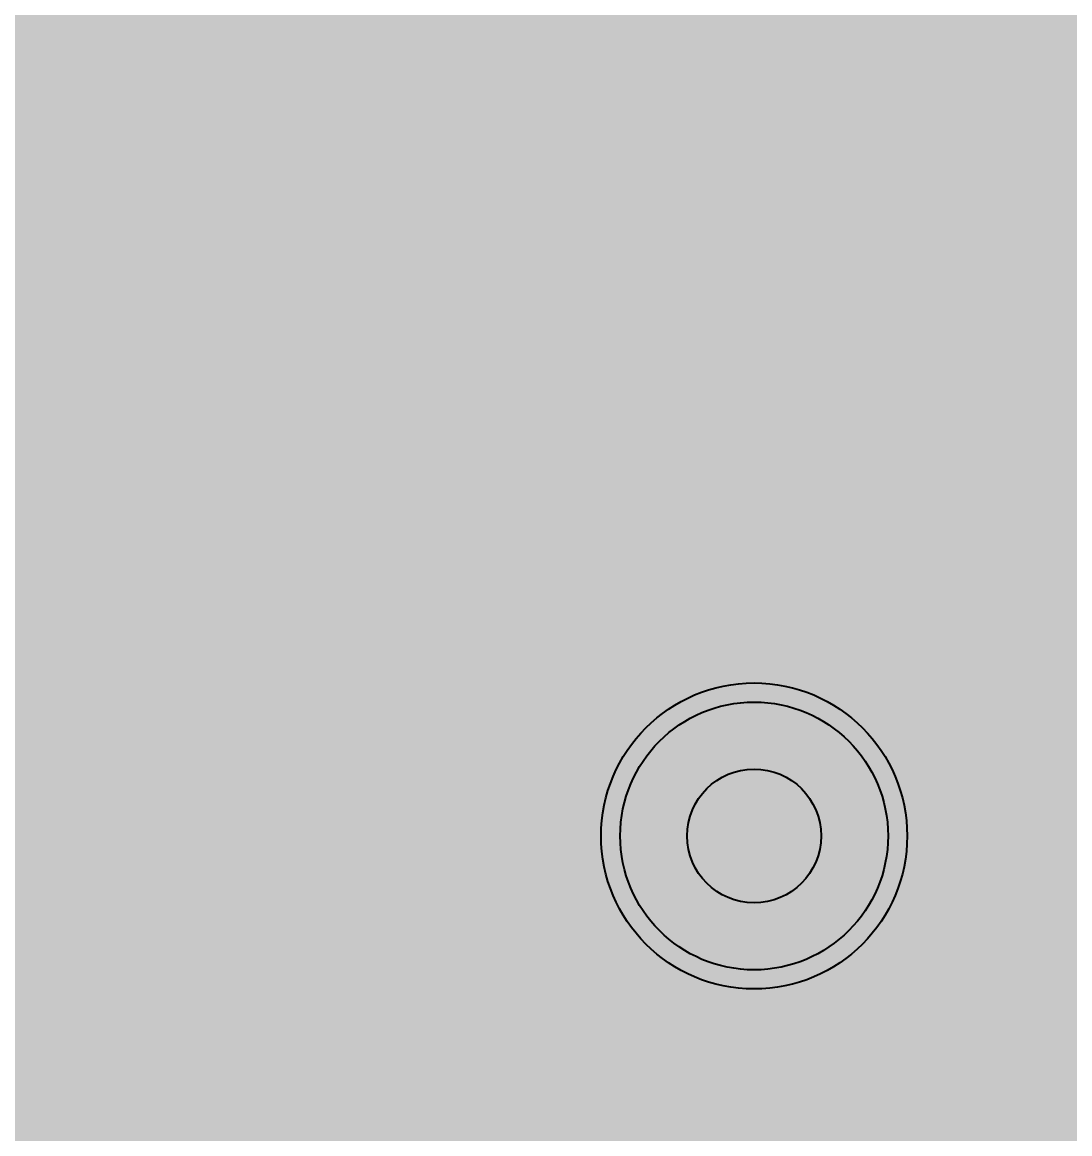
# Model space of a CAD drawing. Extents: x -28 to 199, y -61 to 255.
# Drawn here: x 152.387 to 155.125, y 219.122 to 222.027 of the extents above; entities that cross this region are included whole.
import ezdxf
from ezdxf.enums import TextEntityAlignment as Align

# ---------------------------------------------------------------- set-up
doc = ezdxf.new("R2010")
doc.units = 0
doc.header["$MEASUREMENT"] = 0
for name, color, linetype in [('ASSEMBLY_OUTLINES_TOP', 102, 'CONTINUOUS'), ('ASSEMBLY_PART_NUMBERS_BTM', 191, 'CONTINUOUS'), ('ASSEMBLY_PART_NUMBERS_TOP', 102, 'CONTINUOUS'), ('ASSEMBLY_REF_DES_TOP', 102, 'CONTINUOUS'), ('DRILL_DRAWING', 21, 'CONTINUOUS'), ('GENERATED_SILKSCREEN_BTM', 255, 'CONTINUOUS'), ('GENERATED_SILKSCREEN_TOP', 140, 'CONTINUOUS'), ('PLANE_DATA_LAYER_BOTTOM', 10, 'CONTINUOUS'), ('PLANE_SHAPES_LAYER_2', 230, 'CONTINUOUS'), ('PLANE_SHAPES_LAYER_3', 81, 'CONTINUOUS'), ('PLANE_SHAPES_LAYER_BOTTOM', 10, 'CONTINUOUS'), ('SILKSCREEN_REF_DES_BTM', 211, 'CONTINUOUS'), ('TRACES_LAYER_BOTTOM', 10, 'CONTINUOUS'), ('TRACES_LAYER_TOP', 150, 'CONTINUOUS'), ('VIA_HOLES_LAYER_2', 30, 'CONTINUOUS'), ('VIA_HOLES_LAYER_3', 30, 'CONTINUOUS'), ('VIA_HOLES_LAYER_BOTTOM', 30, 'CONTINUOUS'), ('VIA_HOLES_LAYER_TOP', 30, 'CONTINUOUS'), ('VIA_PADS_LAYER_2', 230, 'CONTINUOUS'), ('VIA_PADS_LAYER_3', 81, 'CONTINUOUS'), ('VIA_PADS_LAYER_BOTTOM', 10, 'CONTINUOUS'), ('VIA_PADS_LAYER_TOP', 150, 'CONTINUOUS')]:
    doc.layers.add(name, color=color, linetype=linetype)
doc.styles.add('VERDANA', font='verdana.TTF')
doc.styles.add('VERIBEST_GERBER_0', font='txt')

msp = doc.modelspace()

# ---------------------------------------------------------------- hatches: boundary and pattern name
at = {"layer": 'PLANE_DATA_LAYER_BOTTOM'}
h = msp.add_hatch(color=256, dxfattribs=at)
h.paths.add_polyline_path([(169.5, 182.99435, -0.668182), (169.36992, 182.94047), (166.02232, 186.28807, -0.19891), (166, 186.34195), (166, 188.18278, -0.2956984), (166.04507, 188.25233, 0.648068), (166.04507, 189.34767, -0.2956984), (166, 189.41722), (166, 217.49999, 0.4142136), (165.99999, 217.5), (158.00001, 217.5, 0.4142136), (158, 217.49999), (158, 214.9026, -0.19891), (157.97768, 214.84872), (157.67296, 214.544, -0.6168695), (157.54368, 214.58685, 0.8785732), (156.35382, 214.56761, -0.381511), (156.27811, 214.5), (154.48924, 214.5, -0.5383921), (154.4192, 214.60621, 0.8971333), (152.68695, 215.5822, -0.5138675), (152.56305, 215.5822, 0.676744), (150.75984, 215.13991, -0.4545685), (150.66361, 215.07726, 0.4628778), (149.90382, 214.56761, -0.381511), (149.82811, 214.5), (149.8262, 214.5, -0.4142136), (149.75, 214.5762), (149.75, 217.49999, 0.4142136), (149.74999, 217.5), (142.75001, 217.5, 0.4142136), (142.75, 217.49999), (142.75, 216.31714, -0.4142136), (142.6738, 216.24094), (130.8262, 216.24094, -0.4142136), (130.75, 216.31714), (130.75, 221.05161, -0.19891), (130.77232, 221.10549), (131.64451, 221.97768, -0.1989134), (131.69839, 222), (135.74999, 222, 0.4142136), (135.75, 222.00001), (135.75, 223.16083, -0.6295033), (135.87391, 223.22025, 2.0854042), (135.87391, 224.77975, -0.6295033), (135.75, 224.83917), (135.75, 225.1738, -0.4142136), (135.8262, 225.25), (142.6738, 225.25, -0.4142136), (142.75, 225.1738), (142.75, 222.25001, 0.4142136), (142.75001, 222.25), (145.16083, 222.25, -0.6295033), (145.22025, 222.12609, 2.0854042), (146.77975, 222.12609, -0.6295033), (146.83917, 222.25), (147.91083, 222.25, -0.6295033), (147.97025, 222.12609, 2.0854042), (149.52975, 222.12609, -0.6295033), (149.58917, 222.25), (161.74999, 222.25, 0.4142136), (161.75, 222.25001), (161.75, 235.31036, -0.1756598), (161.7677, 235.35919, 0.3625093), (161.7677, 236.64081, -0.1756598), (161.75, 236.68964), (161.75, 240.9238, -0.4142136), (161.8262, 241), (166.6738, 241, -0.4142136), (166.75, 240.9238), (166.75, 224.75001, 0.4142136), (166.75001, 224.75), (169.4238, 224.75, -0.4142136), (169.5, 224.6738)], flags=0)
h.paths.add_polyline_path([(133.75, 220, -1), (135.75, 220, -1)], flags=0)
h.paths.add_polyline_path([(137, 220, -1), (139, 220, -1)], flags=0)
h.paths.add_polyline_path([(138.04, 224, -1), (140.04, 224, -1)], flags=0)
h.paths.add_polyline_path([(140.25, 220, -1), (142.25, 220, -1)], flags=0)
h.paths.add_polyline_path([(161.96, 226.5, -1), (163.96, 226.5, -1)], flags=0)
h.paths.add_polyline_path([(161.96, 233, -1), (163.96, 233, -1)], flags=0)
h.paths.add_polyline_path([(161.96, 239.25, -1), (163.96, 239.25, -1)], flags=0)
h.paths.add_polyline_path([(163.28599, 219.38873, 1.7877343), (163.28599, 220.41127, -0.138574), (163.24611, 220.4), (154.65389, 220.4, -0.138574), (154.61401, 220.41127, 1.7877343), (154.61401, 219.38873, -0.138574), (154.65389, 219.4), (163.24611, 219.4, -0.138574)], flags=0)
h.paths.add_polyline_path([(164.5, 226.5, -1), (166.5, 226.5, -1)], flags=0)
h.paths.add_polyline_path([(164.5, 233, -1), (166.5, 233, -1)], flags=0)
h.paths.add_polyline_path([(164.5, 239.25, -1), (166.5, 239.25, -1)], flags=0)
at = {"layer": 'PLANE_SHAPES_LAYER_2'}
h = msp.add_hatch(color=256, dxfattribs=at)
h.paths.add_polyline_path([(169.5, 129.25), (149.5, 129.25), (142.25, 122), (142.25, 90.5), (147.5, 90.5), (147.5, 80), (154, 80), (154, 69.25), (131.75, 69.25), (131.75, 73.25), (121.25, 73.25), (121.25, 81), (110.5, 81), (110.5, 125.75), (106.5, 125.75), (106.5, 128.75), (93.5, 128.75), (93.5, 120.25), (91.75, 120.25), (91.75, 121.5), (80, 121.5), (80, 118.25), (73.25, 118.25), (73.25, 124.5), (67.5, 124.5), (67.5, 128), (57.75, 128), (57.75, 120.25), (55.25, 120.25), (55.25, 121.5), (47.5, 121.5), (47.5, 119), (35, 119), (35, 134.75), (32.75, 134.75), (32.75, 159.75), (29.25, 159.75), (29.25, 175.25), (22.5, 175.25), (22.5, 195.25), (17.25, 195.25), (17.25, 198), (22.5, 198), (22.5, 216.5), (40.25, 216.5), (40.25, 235.5), (54.5, 235.5), (54.5, 254), (87.25, 254), (87.25, 236.25), (86.25, 236.25), (86.25, 228.75), (81, 228.75), (81, 218.75), (95.25, 218.75), (95.25, 194.5), (87, 194.5), (87, 172), (131.1, 172), (131.1, 208.75), (115.5, 208.75), (115.5, 213.75), (106.75, 213.75), (106.75, 218.75), (110.25, 222.25), (110.25, 226.25), (142.5, 226.25), (142.5, 221.5), (160.5, 221.5), (160.5, 240.75), (169.5, 240.75)])
h.paths.add_polyline_path([(35.5, 149.5), (41.75, 149.5), (41.75, 152), (39.25, 152), (39.25, 154), (37.75, 154), (37.75, 152), (35.5, 152)], flags=16)
h.paths.add_polyline_path([(37.5, 125.75), (37.5, 128.75), (42.75, 128.75), (42.75, 125.75)], flags=16)
h.paths.add_polyline_path([(52, 127.75), (52, 130.75), (54.25, 130.75), (54.25, 127.75)], flags=16)
h.paths.add_polyline_path([(50.75, 219.5), (50.75, 226.5), (71.75, 226.5), (71.75, 219.5)], flags=16)
h.paths.add_polyline_path([(66.5, 150.75), (66.5, 177.5), (72.25, 177.5), (72.25, 150.75)], flags=16)
h.paths.add_polyline_path([(47.25, 185.25), (73, 185.25), (73, 188.25), (70.25, 188.25), (70.25, 191), (47.25, 191)], flags=16)
h.paths.add_polyline_path([(84.5, 208), (84.5, 212.75), (85, 212.75), (85, 208)], flags=16)
h.paths.add_polyline_path([(61.5, 137.25), (87.75, 137.25), (87.75, 140.5), (84.75, 140.5), (84.75, 143), (61.5, 143)], flags=16)
h.paths.add_polyline_path([(88.75, 127), (88.75, 130), (91, 130), (91, 127)], flags=16)
h.paths.add_polyline_path([(85.5, 130.25), (85.5, 132.5), (91, 132.5), (91, 130.25)], flags=16)
h.paths.add_polyline_path([(108.75, 142.25), (135.75, 142.25), (135.75, 145.75), (132.25, 145.75), (132.25, 149), (108.75, 149)], flags=16)
h.paths.add_polyline_path([(114.25, 126.75), (140.75, 126.75), (140.75, 129.75), (137.25, 129.75), (137.25, 133), (114.25, 133)], flags=16)
h.paths.add_polyline_path([(155.25, 180.25), (166.25, 180.25), (166.25, 186.25), (152.25, 186.25), (152.25, 183), (155.25, 183)], flags=16)
at = {"layer": 'PLANE_SHAPES_LAYER_3'}
h = msp.add_hatch(color=256, dxfattribs=at)
h.paths.add_polyline_path([(169.5, 129.25), (149.5, 129.25), (142.25, 122), (142.25, 90.5), (147.5, 90.5), (147.5, 80), (154, 80), (154, 69.25), (131.75, 69.25), (131.75, 73.25), (121.25, 73.25), (121.25, 81), (110.5, 81), (110.5, 125.75), (106.5, 125.75), (106.5, 128.75), (93.5, 128.75), (93.5, 120.25), (91.75, 120.25), (91.75, 121.5), (80, 121.5), (80, 118.25), (73.25, 118.25), (73.25, 124.5), (67.5, 124.5), (67.5, 127.75), (58.25, 127.75), (58.25, 130.25), (88.75, 130.25), (88.75, 127), (91, 127), (91, 132.5), (55, 132.5), (55, 131.25), (52, 131.25), (52, 127.75), (55, 127.75), (55, 127.25), (57.75, 127.25), (57.75, 120.25), (55.25, 120.25), (55.25, 121.5), (47.5, 121.5), (47.5, 119), (35, 119), (35, 134.75), (32.75, 134.75), (32.75, 159.75), (29.25, 159.75), (29.25, 175.25), (22.5, 175.25), (22.5, 195.25), (17.25, 195.25), (17.25, 198), (22.5, 198), (22.5, 216.5), (40.25, 216.5), (40.25, 235.5), (54.5, 235.5), (54.5, 254), (87.25, 254), (87.25, 236.25), (86.25, 236.25), (86.25, 228.75), (81, 228.75), (81, 218.75), (95.25, 218.75), (95.25, 194.5), (87, 194.5), (87, 172), (131.1, 172), (131.1, 208.75), (115.5, 208.75), (115.5, 213.75), (106.75, 213.75), (106.75, 218.75), (110.25, 222.25), (110.25, 226.25), (142.5, 226.25), (142.5, 221.5), (160.5, 221.5), (160.5, 240.75), (169.5, 240.75)])
h.paths.add_polyline_path([(35.5, 149.5), (41.75, 149.5), (41.75, 152), (39.25, 152), (39.25, 154), (37.75, 154), (37.75, 152), (35.5, 152)], flags=16)
h.paths.add_polyline_path([(37.5, 125.75), (37.5, 128.75), (42.75, 128.75), (42.75, 125.75)], flags=16)
h.paths.add_polyline_path([(50.75, 219.5), (50.75, 226.5), (71.75, 226.5), (71.75, 219.5)], flags=16)
h.paths.add_polyline_path([(66.5, 150.75), (66.5, 177.5), (72.25, 177.5), (72.25, 150.75)], flags=16)
h.paths.add_polyline_path([(47.25, 185.25), (73, 185.25), (73, 188.25), (70.25, 188.25), (70.25, 191), (47.25, 191)], flags=16)
h.paths.add_polyline_path([(84.5, 208), (84.5, 212.75), (85, 212.75), (85, 208)], flags=16)
h.paths.add_polyline_path([(61.5, 137.25), (87.75, 137.25), (87.75, 140.5), (84.75, 140.5), (84.75, 143), (61.5, 143)], flags=16)
h.paths.add_polyline_path([(108.75, 142.25), (135.75, 142.25), (135.75, 145.75), (132.25, 145.75), (132.25, 149), (108.75, 149)], flags=16)
h.paths.add_polyline_path([(114.25, 126.75), (140.75, 126.75), (140.75, 129.75), (137.25, 129.75), (137.25, 133), (114.25, 133)], flags=16)
h.paths.add_polyline_path([(155.25, 180.25), (166.25, 180.25), (166.25, 186.25), (152.25, 186.25), (152.25, 183), (155.25, 183)], flags=16)
at = {"layer": 'VIA_HOLES_LAYER_2'}
h = msp.add_hatch(color=256, dxfattribs=at)
edge = h.paths.add_edge_path()
edge.add_arc((154.3, 219.9), 0.175, 0, 360)
at = {"layer": 'VIA_HOLES_LAYER_3'}
h = msp.add_hatch(color=256, dxfattribs=at)
edge = h.paths.add_edge_path()
edge.add_arc((154.3, 219.9), 0.175, 0, 360)
at = {"layer": 'VIA_HOLES_LAYER_BOTTOM'}
h = msp.add_hatch(color=256, dxfattribs=at)
edge = h.paths.add_edge_path()
edge.add_arc((154.3, 219.9), 0.175, 0, 360)
at = {"layer": 'VIA_HOLES_LAYER_TOP'}
h = msp.add_hatch(color=256, dxfattribs=at)
edge = h.paths.add_edge_path()
edge.add_arc((154.3, 219.9), 0.175, 0, 360)

# ---------------------------------------------------------------- linework, layer by layer
at = {"layer": 'ASSEMBLY_OUTLINES_TOP', "const_width": 0.1}
msp.add_lwpolyline([(149.8, 217.45), (149.8, 222.05), (160.2, 222.05), (160.2, 217.45)], close=True, dxfattribs=at)
at = {"layer": 'GENERATED_SILKSCREEN_BTM', "const_width": 0.15}
for points in [[(154.09, 221.5488), (154.1996, 221.4144), (154.2036, 221.412), (154.2068, 221.4112), (154.2092, 221.4096), (154.2124, 221.4088), (154.322, 221.4088), (154.3244, 221.4096), (154.33, 221.4112), (154.334, 221.412), (154.3356, 221.4144), (154.7684, 221.9472), (154.854, 221.9472), (154.854, 221.4248), (154.8556, 221.4192), (154.8588, 221.4144), (154.8644, 221.412), (154.8708, 221.4112), (154.8764, 221.412), (154.882, 221.4144), (154.8852, 221.4192), (154.8868, 221.4248), (154.8868, 221.964), (154.8852, 221.9704), (154.8812, 221.9744), (154.8772, 221.9784), (154.8708, 221.98), (154.7612, 221.98), (154.7588, 221.9792), (154.7532, 221.9776), (154.7508, 221.976), (154.7492, 221.9744), (154.7476, 221.9728), (154.314, 221.4408), (154.2204, 221.4408), (154.1196, 221.5656), (154.1196, 221.824), (154.226, 221.9544), (154.2276, 221.96), (154.2268, 221.9648), (154.2244, 221.9704), (154.2196, 221.9736), (154.2148, 221.9768), (154.2092, 221.9776), (154.2036, 221.9768), (154.1996, 221.9728), (154.09, 221.8384), (154.0892, 221.8352), (154.0884, 221.8328), (154.0876, 221.832), (154.0868, 221.8288), (154.0868, 221.5592), (154.0876, 221.556), (154.0876, 221.5552), (154.0884, 221.5544), (154.0892, 221.552), (154.09, 221.5488)], [(152.882, 221.4448), (152.9588, 221.4704), (153.0356, 221.4448), (153.038, 221.4448), (153.0412, 221.444), (153.2884, 221.444), (153.2908, 221.444), (153.2932, 221.4448), (153.2964, 221.4456), (153.2996, 221.4488), (153.382, 221.5288), (153.3852, 221.532), (153.386, 221.5368), (153.3868, 221.54), (153.3868, 221.8336), (153.3868, 221.836), (153.386, 221.8384), (153.3852, 221.8416), (153.382, 221.8448), (153.2996, 221.9248), (153.2964, 221.928), (153.2932, 221.9296), (153.2884, 221.9296), (153.0412, 221.9296), (153.038, 221.9296), (153.0364, 221.9296), (153.0356, 221.9288), (152.9588, 221.9032), (152.882, 221.9288), (152.8812, 221.9296), (152.8764, 221.9296), (152.6844, 221.9296), (152.6812, 221.9296), (152.6772, 221.928), (152.6732, 221.9248), (152.5908, 221.8448), (152.5884, 221.8416), (152.5876, 221.8384), (152.5868, 221.836), (152.5868, 221.8336), (152.5868, 221.54), (152.5876, 221.5368), (152.5884, 221.532), (152.5908, 221.5288), (152.6732, 221.4488), (152.678, 221.4456), (152.6812, 221.4448), (152.6844, 221.444), (152.8764, 221.444), (152.8796, 221.444), (152.8812, 221.4448), (152.882, 221.4448)], [(152.6932, 221.8976), (152.8748, 221.8976), (152.9436, 221.876), (152.9436, 221.4992), (152.8748, 221.476), (152.6932, 221.476), (152.6196, 221.5464), (152.6196, 221.8256), (152.6932, 221.8976)], [(153.0444, 221.8976), (153.2812, 221.8976), (153.354, 221.8256), (153.354, 221.5464), (153.2812, 221.476), (153.0444, 221.476), (152.9756, 221.4992), (152.9756, 221.876), (153.0444, 221.8976)], [(154.1996, 221.2168), (154.09, 221.0824), (154.0892, 221.0792), (154.0884, 221.0768), (154.0876, 221.076), (154.0868, 221.0728), (154.0868, 220.8032), (154.0876, 220.8), (154.0876, 220.7992), (154.0884, 220.7984), (154.0892, 220.796), (154.09, 220.7928), (154.1996, 220.6584), (154.2036, 220.656), (154.2068, 220.6552), (154.2092, 220.6536), (154.2124, 220.6528), (154.7612, 220.6528), (154.7636, 220.6536), (154.7692, 220.6552), (154.7708, 220.656), (154.774, 220.6584), (154.8836, 220.7928), (154.8844, 220.796), (154.8852, 220.7976), (154.886, 220.7992), (154.8868, 220.8008), (154.8868, 220.8032), (154.8868, 221.0728), (154.886, 221.076), (154.8852, 221.0792), (154.8836, 221.0824), (154.774, 221.2168), (154.7724, 221.2184), (154.7716, 221.22), (154.7692, 221.2216), (154.7636, 221.2232), (154.7612, 221.224), (154.2124, 221.224), (154.2092, 221.2232), (154.2068, 221.2216), (154.2036, 221.22), (154.1996, 221.2168)], [(152.882, 220.696), (152.9588, 220.7216), (153.0356, 220.696), (153.038, 220.696), (153.0412, 220.6952), (153.2884, 220.6952), (153.2908, 220.6952), (153.2932, 220.696), (153.2964, 220.6968), (153.2996, 220.7), (153.382, 220.78), (153.3852, 220.7832), (153.386, 220.788), (153.3868, 220.7912), (153.3868, 221.0848), (153.3868, 221.0872), (153.386, 221.0896), (153.3852, 221.0928), (153.382, 221.096), (153.2996, 221.176), (153.2964, 221.1792), (153.2932, 221.1808), (153.2884, 221.1808), (153.0412, 221.1808), (153.038, 221.1808), (153.0364, 221.1808), (153.0356, 221.18), (152.9588, 221.1544), (152.882, 221.18), (152.8812, 221.1808), (152.8764, 221.1808), (152.6844, 221.1808), (152.6812, 221.1808), (152.6772, 221.1792), (152.6732, 221.176), (152.5908, 221.096), (152.5884, 221.0928), (152.5876, 221.0896), (152.5868, 221.0872), (152.5868, 221.0848), (152.5868, 220.7912), (152.5876, 220.788), (152.5884, 220.7832), (152.5908, 220.78), (152.6732, 220.7), (152.678, 220.6968), (152.6812, 220.696), (152.6844, 220.6952), (152.8764, 220.6952), (152.8796, 220.6952), (152.8812, 220.696), (152.882, 220.696)], [(154.2204, 221.1912), (154.7532, 221.1912), (154.7932, 221.144), (154.162, 220.7568), (154.1196, 220.8096), (154.1196, 221.068), (154.2204, 221.1912)], [(152.6932, 221.1488), (152.8748, 221.1488), (152.9436, 221.1272), (152.9436, 220.7504), (152.8748, 220.7272), (152.6932, 220.7272), (152.6196, 220.7976), (152.6196, 221.0768), (152.6932, 221.1488)], [(153.0444, 221.1488), (153.2812, 221.1488), (153.354, 221.0768), (153.354, 220.7976), (153.2812, 220.7272), (153.0444, 220.7272), (152.9756, 220.7504), (152.9756, 221.1272), (153.0444, 221.1488)], [(154.814, 221.1184), (154.854, 221.068), (154.854, 220.8096), (154.7532, 220.6848), (154.2204, 220.6848), (154.1828, 220.732), (154.814, 221.1184)]]:
    msp.add_lwpolyline(points, dxfattribs=at)
at = {"layer": 'GENERATED_SILKSCREEN_TOP', "const_width": 0.15}
msp.add_lwpolyline([(149.8, 217.45), (149.8, 222.05), (160.2, 222.05), (160.2, 217.45)], close=True, dxfattribs=at)
at = {"layer": 'PLANE_SHAPES_LAYER_BOTTOM'}
msp.add_solid([(142.75, 218.25), (169.5, 218.25), (142.75, 222.25), (169.5, 222.25)], dxfattribs=at)
at = {"layer": 'TRACES_LAYER_BOTTOM', "const_width": 0.5}
msp.add_lwpolyline([(163.6, 219.9), (154.3, 219.9)], dxfattribs=at)
at = {"layer": 'TRACES_LAYER_TOP', "const_width": 0.5}
for points in [[(168.04, 239.25), (168.04, 237.05131), (167.79251, 236.80383), (164.211, 236.80383), (160.96667, 233.5595), (160.96667, 222.05337), (159.03102, 220.11771), (156.10961, 220.11771), (154.365, 218.3731), (154.365, 216.6)], [(144.15, 216.25), (144.15, 217.41981), (146.63019, 219.9), (154.3, 219.9)]]:
    msp.add_lwpolyline(points, dxfattribs=at)
at = {"layer": 'VIA_HOLES_LAYER_2'}
msp.add_circle((154.3, 219.9), 0.175, dxfattribs=at)
at = {"layer": 'VIA_HOLES_LAYER_3'}
msp.add_circle((154.3, 219.9), 0.175, dxfattribs=at)
at = {"layer": 'VIA_HOLES_LAYER_BOTTOM'}
msp.add_circle((154.3, 219.9), 0.175, dxfattribs=at)
at = {"layer": 'VIA_HOLES_LAYER_TOP'}
msp.add_circle((154.3, 219.9), 0.175, dxfattribs=at)
at = {"layer": 'VIA_PADS_LAYER_2'}
msp.add_circle((154.3, 219.9), 0.4, dxfattribs=at)
at = {"layer": 'VIA_PADS_LAYER_3'}
msp.add_circle((154.3, 219.9), 0.4, dxfattribs=at)
at = {"layer": 'VIA_PADS_LAYER_BOTTOM'}
msp.add_circle((154.3, 219.9), 0.35, dxfattribs=at)
at = {"layer": 'VIA_PADS_LAYER_TOP'}
msp.add_circle((154.3, 219.9), 0.35, dxfattribs=at)

# ---------------------------------------------------------------- texts
at = {"layer": 'ASSEMBLY_PART_NUMBERS_BTM', "style": 'VERIBEST_GERBER_0', "text_generation_flag": 2}
for s, p in [('GRM1885C1H102JA01D', (153.21, 226.25)), ('ERJ-3EKF4701V', (151.71, 226.25)), ('ERJ-3EKF4701V', (154.96, 226.25))]:
    msp.add_text(s, height=2.032, rotation=90, dxfattribs=at).set_placement(p, align=Align.TOP_LEFT)
at = {"layer": 'ASSEMBLY_PART_NUMBERS_TOP', "style": 'VERIBEST_GERBER_0'}
for p in [(154.46, 226.5), (156.96, 226.5)]:
    msp.add_text('ERJ-3EKF2700V', height=2.032, rotation=270, dxfattribs=at).set_placement(p, align=Align.TOP_LEFT)
for s, p in [('ACPL-247-500E', (155, 222.29)), ('SPC02SVJN-RC-3POS', (136.5, 221.46))]:
    msp.add_text(s, height=2.032, dxfattribs=at).set_placement(p, align=Align.TOP_LEFT)
at = {"layer": 'ASSEMBLY_REF_DES_TOP', "style": 'VERDANA'}
msp.add_text('D37', height=1, dxfattribs=at).set_placement((150.4, 221.45), align=Align.TOP_LEFT)
at = {"layer": 'DRILL_DRAWING', "style": 'VERIBEST_GERBER_0'}
msp.add_text('A', height=2, dxfattribs=at).set_placement((154.3, 219.9), align=Align.MIDDLE_CENTER)
at = {"layer": 'SILKSCREEN_REF_DES_BTM', "style": 'VERIBEST_GERBER_0', "text_generation_flag": 2}
for s, p in [('C288', (152.59, 223.6)), ('R220', (154.09, 223.6))]:
    msp.add_text(s, height=0.8, rotation=90, dxfattribs=at).set_placement(p, align=Align.TOP_LEFT)

doc.saveas('drawing.dxf')
